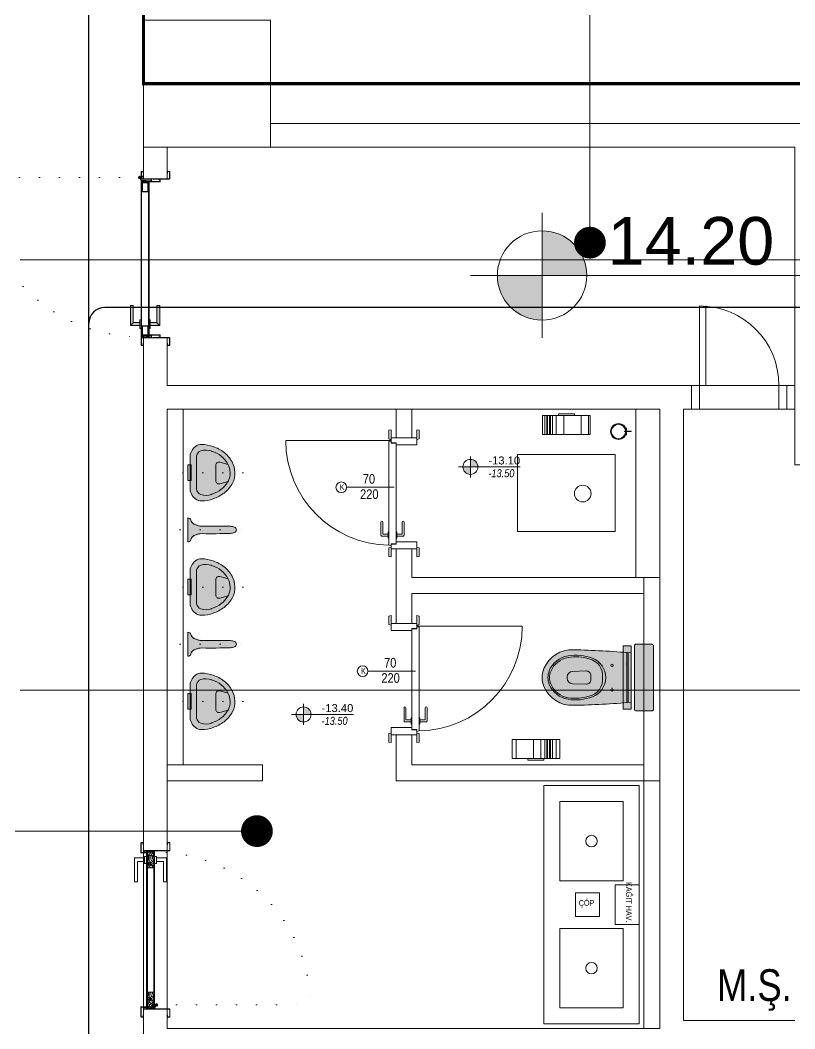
# Model space of a CAD drawing. Header units: metres. Extents: x -13621 to 152406, y -16073 to 22221.
# Drawn here: x 5982 to 6470, y 2645 to 3280 of the extents above; entities that cross this region are included whole.
import ezdxf
from ezdxf.enums import TextEntityAlignment as Align

# ---------------------------------------------------------------- set-up
doc = ezdxf.new("R2010")
doc.units = ezdxf.units.M
doc.header["$LTSCALE"] = 100
doc.header["$MEASUREMENT"] = 0
doc.linetypes.add('DOT2', pattern=[0.125, 0, -0.125])
doc.linetypes.add('HIDDEN', pattern=[0.375, 0.25, -0.125])
doc.layers.get('0').update_dxf_attribs({"color": 9, "lineweight": 9})
for name, color, linetype, lineweight in [('00', 9, 'Continuous', 9), ('01', 9, 'Continuous', 9), ('05', 9, 'Continuous', 9), ('05S', 9, 'Continuous', 9), ('06B', 9, 'Continuous', 9), ('06C @ 1', 9, 'Continuous', 9), ('06D', 9, 'Continuous', 9), ('09', 9, 'Continuous', 9), ('10', 9, 'Continuous', 9), ('12', 9, 'Continuous', 9), ('20', 9, 'DOT2', 9), ('21', 9, 'Continuous', 9), ('21_mahal200', 9, 'Continuous', 9), ('Data  Tavan', 170, 'Continuous', 30), ('Kapı', 9, 'Continuous', 9), ('KARA SIVA', 9, 'Continuous', 9), ('TEFRİŞ', 9, 'Continuous', 9), ('YAZI', 7, 'Continuous', 9)]:
    doc.layers.add(name, color=color, linetype=linetype, lineweight=lineweight)
doc.styles.add('Arial', font='arial.ttf', dxfattribs={"height": 2.5})
doc.styles.add('MuuM_TEXT-ITALIC', font='ARIALNI.TTF')
doc.styles.add('MuuM_TEXT-STANDART', font='ARIALN.TTF')
doc.dimstyles.new('MuuM_DIM200', dxfattribs={"dimscale": 20, "dimtxt": 2, "dimasz": 1, "dimexe": 1, "dimexo": 1, "dimgap": 1, "dimtad": 1, "dimdec": 1, "dimrnd": 0.5, "dimdsep": 46, "dimtxsty": 'MuuM_TEXT-STANDART', "dimblk": 'ARCHTICK', "dimcen": 0, "dimdle": 0.15, "dimclrd": 256, "dimclre": 256, "dimclrt": 256, "dimadec": 0, "dimazin": 0, "dimtfac": 5, "dimtdec": 1, "dimtix": 1, "dimtmove": 2, "dimatfit": 3, "dimldrblk": 'DOT', "dimfxl": 3, "dimfxlon": 1, "dimtolj": 1, "dimlwd": -1, "dimlwe": -1, "dimarcsym": 0})

# ---------------------------------------------------------------- blocks, each defined once
blk = doc.blocks.new('p-kolon_80x80')
blk.add_lwpolyline([(-40, -40), (40, -40), (40, 40), (-40, 40)], close=True)
blk = doc.blocks.new('2.bod.sitatik')
at = {"layer": '01'}
blk.add_blockref('p-kolon_80x80', (6100, -5390), dxfattribs=at)
blk = doc.blocks.new('p-işyeri')
at = {"color": 0, "const_width": 2}
blk.add_lwpolyline([(200, 0), (200, 700), (-200, 700), (-200, 0)], close=True, dxfattribs=at)
blk = doc.blocks.new('p-kapı kolu')
for points in [[(2.2, 0), (2.2, -1.25), (-2.2, -1.25), (-2.2, 0), (2.2, 0)], [(1.225, -1.25), (1.225, -7.5), (-13.775, -7.5), (-13.775, -5.625), (-1.025, -5.625), (-1.025, -5.625), (-1.025, -1.25), (1.225, -1.25)]]:
    blk.add_lwpolyline(points)
blk = doc.blocks.new('K-AH-01')
at = {"layer": '09'}
h = blk.add_hatch(dxfattribs=at)
h.set_pattern_fill('LOGEND', color=256, scale=10, style=0)
h.set_pattern_definition([(7e-15, (-3944.073, -2726.897), (10, 10), [3, -7]), (7e-15, (-3944.073, -2726.397), (10, 10), [3, -7]), (7e-15, (-3943.573, -2725.397), (10, 10), [2, -8]), (7e-15, (-3943.073, -2724.397), (10, 10), [1.5, -8.5]), (7e-15, (-3943.073, -2723.397), (10, 10), [1, -9]), (7e-15, (-3945.573, -2722.397), (10, 10), [0.5, -2.5, 0.5, -6.5]), (7e-15, (-3944.073, -2721.897), (10, 10), [0.5, -4, 1.5, -4]), (7e-15, (-3942.073, -2721.397), (10, 10), [0.5, -0.5, 0.5, -8.5]), (7e-15, (-3942.573, -2720.897), (10, 10), [0.5, -9.5]), (7e-15, (-3943.073, -2719.897), (10, 10), [1.5, -8.5]), (7e-15, (-3943.073, -2718.897), (10, 10), [2, -8]), (7e-15, (-3943.573, -2717.897), (10, 10), [2.5, -3, 0.5, -4]), (90, (-3947.573, -2723.897), (-10, 10), [0.5, -1, 2.5, -6]), (90, (-3947.073, -2722.897), (-10, 10), [0.5, -0.5, 1.5, -7.5]), (90, (-3946.573, -2718.897), (-10, 10), [1, -9]), (90, (-3946.073, -2722.897), (-10, 10), [2, -3, 0.5, -4.5]), (90, (-3945.573, -2717.397), (-10, 10), [0.5, -9.5]), (90, (-3945.073, -2722.397), (-10, 10), [1.5, -8.5]), (90, (-3944.073, -2721.897), (-10, 10), [1, -9]), (90, (-3943.073, -2721.897), (-10, 10), [0.5, -1.5, 1.5, -6.5]), (90, (-3942.573, -2721.397), (-10, 10), [0.5, -9.5]), (90, (-3942.073, -2723.397), (-10, 10), [1.4, -8.6]), (90, (-3941.573, -2725.397), (-10, 10), [1, -9]), (90, (-3940.573, -2721.397), (-10, 10), [0.5, -9.5]), (90, (-3939.573, -2721.897), (-10, 10), [1.5, -8.5]), (90, (-3938.573, -2721.897), (-10, 10), [1.5, -8.5]), (45, (-3940.073, -2725.8966), (1e-15, 10), [0.7071, -0.7071, 0.7071, -12.020836]), (45, (-3942.073, -2723.3966), (1e-15, 10), [1.4142, -12.727936]), (45, (-3946.073, -2718.3966), (1e-15, 10), [1.4142, -12.727936]), (45, (-3944.073, -2720.8966), (1e-15, 10), [1.4142, -12.727936]), (45, (-3943.573, -2722.8966), (1e-15, 10), [1.4142, -12.727936]), (45, (-3940.573, -2724.8966), (1e-15, 10), [1.4142, -12.727936]), (45, (-3941.573, -2724.3966), (1e-15, 10), [2.12132, -12.020816]), (45, (-3944.573, -2719.8966), (1e-15, 10), [0.7071, -13.435036]), (45, (-3945.073, -2718.8966), (1e-15, 10), [0.7071, -13.435036]), (45, (-3941.073, -2718.8966), (1e-15, 10), [0.7071, -13.435036]), (45, (-3945.073, -2723.8966), (1e-15, 10), [0.7071, -13.435036]), (45, (-3939.573, -2720.3966), (1e-15, 10), [0.7071, -13.435036]), (45, (-3943.073, -2721.3966), (1e-15, 10), [0.7071, -13.435036]), (45, (-3942.073, -2720.3966), (1e-15, 10), [0.7071, -13.435036]), (135, (-3942.573, -2722.3966), (-10, 1e-15), [0.7071, -0.7071, 2.12132, -10.606616]), (135, (-3941.073, -2722.3966), (-10, 1e-15), [0.7071, -13.435036]), (135, (-3941.073, -2725.8966), (-10, 1e-15), [0.7071, -13.435036]), (135, (-3943.073, -2723.3966), (-10, 1e-15), [0.7071, -13.435036]), (135, (-3941.573, -2721.3966), (-10, 1e-15), [0.7071, -13.435036]), (135, (-3944.073, -2723.8966), (-10, 1e-15), [0.7071, -13.435036]), (135, (-3940.073, -2723.8966), (-10, 1e-15), [0.7071, -13.435036]), (135, (-3947.073, -2726.8966), (-10, 1e-15), [0.7071, -13.435036]), (135, (-3946.573, -2726.3966), (-10, 1e-15), [1.4142, -12.727936]), (135, (-3946.073, -2725.8966), (-10, 1e-15), [1.4142, -12.727936]), (135, (-3945.073, -2725.8966), (-10, 1e-15), [1.4142, -12.727936]), (135, (-3944.573, -2724.8966), (-10, 1e-15), [1.4142, -12.727936]), (135, (-3940.573, -2720.8966), (-10, 1e-15), [1.4142, -12.727936]), (135, (-3938.573, -2725.8966), (-10, 1e-15), [1.4142, -12.727936]), (135, (-3938.073, -2717.8966), (-10, 1e-15), [1.4142, -12.727936]), (135, (-3938.073, -2718.8966), (-10, 1e-15), [1.4142, -12.727936]), (135, (-3939.073, -2719.3966), (-10, 1e-15), [1.4142, -12.727936]), (135, (-3946.073, -2719.3966), (-10, 1e-15), [2.12132, -12.020816]), (135, (-3939.573, -2720.3966), (-10, 1e-15), [2.12132, -12.020816]), (26.56505, (-3945.0727, -2717.3966), (10, 4e-09), [1.118, -21.24268]), (26.56505, (-3945.0727, -2722.3966), (10, 4e-09), [1.118, -21.24268]), (26.56505, (-3944.0727, -2719.3966), (10, 4e-09), [1.118, -21.24268]), (26.56505, (-3941.0727, -2726.3966), (10, 4e-09), [1.118, -21.24268]), (26.56505, (-3941.5727, -2725.3966), (10, 4e-09), [1.118, -21.24268]), (26.56505, (-3944.5727, -2723.3966), (10, 4e-09), [1.118, -21.24268]), (26.56505, (-3944.5727, -2718.3966), (10, 4e-09), [1.118, -21.24268]), (26.56505, (-3941.5727, -2721.3966), (10, 4e-09), [2.236, -20.12468]), (63.43495, (-3941.5727, -2719.8966), (5e-10, 10), [1.118, -21.24268]), (63.43495, (-3940.0727, -2722.8966), (5e-10, 10), [1.118, -21.24268]), (63.43495, (-3945.0727, -2720.8966), (5e-10, 10), [1.118, -21.24268]), (63.43495, (-3947.0727, -2720.3966), (5e-10, 10), [1.118, -21.24268]), (63.43495, (-3941.0727, -2722.3966), (5e-10, 10), [1.118, -21.24268]), (63.43495, (-3942.0727, -2722.3966), (5e-10, 10), [1.118, -21.24268]), (63.43495, (-3946.0727, -2720.8966), (5e-10, 10), [2.236, -20.12468]), (63.43495, (-3938.5727, -2724.3966), (5e-10, 10), [2.236, -20.12468]), (63.43495, (-3939.5727, -2723.8966), (5e-10, 10), [2.236, -20.12468]), (116.56505, (-3947.5727, -2725.3966), (-4e-09, 10), [1.118, -21.24268]), (116.56505, (-3947.5727, -2719.8966), (-4e-09, 10), [1.118, -21.24268]), (116.56505, (-3945.5727, -2726.8966), (-4e-09, 10), [1.118, -21.24268]), (116.56505, (-3946.5727, -2717.8966), (-4e-09, 10), [1.118, -21.24268]), (116.56505, (-3945.5727, -2723.8966), (-4e-09, 10), [1.118, -21.24268]), (116.56505, (-3943.5727, -2722.8966), (-4e-09, 10), [1.118, -21.24268]), (116.56505, (-3942.5727, -2720.8966), (-4e-09, 10), [1.118, -21.24268]), (116.56505, (-3947.0727, -2724.8966), (3.2e-06, 10.0000016), [1.118, -21.24268]), (116.56505, (-3944.5727, -2723.3966), (-4e-09, 10), [1.118, -21.24268]), (116.56505, (-3941.5727, -2724.3966), (-4e-09, 10), [1.118, -21.24268]), (116.56505, (-3940.5727, -2723.3966), (-4e-09, 10), [1.118, -21.24268]), (116.56505, (-3938.5727, -2720.3966), (-4e-09, 10), [1.118, -21.24268]), (116.56505, (-3946.0727, -2717.3966), (-4e-09, 10), [1.118, -21.24268]), (116.56505, (-3947.5727, -2717.8966), (-4e-09, 10), [2.236, -20.12468]), (116.56505, (-3946.0727, -2724.8966), (-4e-09, 10), [2.236, -20.12468]), (153.43495, (-3947.5727, -2726.3966), (-10, 5e-10), [1.118, -21.24268]), (153.43495, (-3939.0727, -2726.8966), (-10, 5e-10), [1.118, -21.24268]), (153.43495, (-3939.5727, -2721.8966), (-10, 5e-10), [1.118, -21.24268]), (153.43495, (-3943.5727, -2725.3966), (-10, 5e-10), [1.118, -21.24268]), (153.43495, (-3944.0727, -2726.3966), (-10, 5e-10), [1.118, -21.24268]), (153.43495, (-3943.0727, -2724.3966), (-10, 5e-10), [1.118, -21.24268]), (153.43495, (-3940.0727, -2718.3966), (-10, 5e-10), [1.118, -21.24268]), (153.43495, (-3939.0727, -2717.8966), (-10, 5e-10), [2.236, -20.12468])])
h.paths.add_polyline_path([(10.77, 6.46), (10.77, 2.46), (0.77, 2.46), (0.77, 6.46)])
h = blk.add_hatch(dxfattribs=at)
h.set_pattern_fill('LOGEND', color=256, scale=10, style=0)
h.set_pattern_definition([(7e-15, (-3938.781, -2726.897), (10, 10), [3, -7]), (7e-15, (-3938.781, -2726.397), (10, 10), [3, -7]), (7e-15, (-3938.281, -2725.397), (10, 10), [2, -8]), (7e-15, (-3937.781, -2724.397), (10, 10), [1.5, -8.5]), (7e-15, (-3937.781, -2723.397), (10, 10), [1, -9]), (7e-15, (-3940.281, -2722.397), (10, 10), [0.5, -2.5, 0.5, -6.5]), (7e-15, (-3938.781, -2721.897), (10, 10), [0.5, -4, 1.5, -4]), (7e-15, (-3936.781, -2721.397), (10, 10), [0.5, -0.5, 0.5, -8.5]), (7e-15, (-3937.281, -2720.897), (10, 10), [0.5, -9.5]), (7e-15, (-3937.781, -2719.897), (10, 10), [1.5, -8.5]), (7e-15, (-3937.781, -2718.897), (10, 10), [2, -8]), (7e-15, (-3938.281, -2717.897), (10, 10), [2.5, -3, 0.5, -4]), (90, (-3942.281, -2723.897), (-10, 10), [0.5, -1, 2.5, -6]), (90, (-3941.781, -2722.897), (-10, 10), [0.5, -0.5, 1.5, -7.5]), (90, (-3941.281, -2718.897), (-10, 10), [1, -9]), (90, (-3940.781, -2722.897), (-10, 10), [2, -3, 0.5, -4.5]), (90, (-3940.281, -2717.397), (-10, 10), [0.5, -9.5]), (90, (-3939.781, -2722.397), (-10, 10), [1.5, -8.5]), (90, (-3938.781, -2721.897), (-10, 10), [1, -9]), (90, (-3937.781, -2721.897), (-10, 10), [0.5, -1.5, 1.5, -6.5]), (90, (-3937.281, -2721.397), (-10, 10), [0.5, -9.5]), (90, (-3936.781, -2723.397), (-10, 10), [1.4, -8.6]), (90, (-3936.281, -2725.397), (-10, 10), [1, -9]), (90, (-3935.281, -2721.397), (-10, 10), [0.5, -9.5]), (90, (-3934.281, -2721.897), (-10, 10), [1.5, -8.5]), (90, (-3933.281, -2721.897), (-10, 10), [1.5, -8.5]), (45, (-3934.781, -2725.8966), (1e-15, 10), [0.7071, -0.7071, 0.7071, -12.020836]), (45, (-3936.781, -2723.3966), (1e-15, 10), [1.4142, -12.727936]), (45, (-3940.781, -2718.3966), (1e-15, 10), [1.4142, -12.727936]), (45, (-3938.781, -2720.8966), (1e-15, 10), [1.4142, -12.727936]), (45, (-3938.281, -2722.8966), (1e-15, 10), [1.4142, -12.727936]), (45, (-3935.281, -2724.8966), (1e-15, 10), [1.4142, -12.727936]), (45, (-3936.281, -2724.3966), (1e-15, 10), [2.12132, -12.020816]), (45, (-3939.281, -2719.8966), (1e-15, 10), [0.7071, -13.435036]), (45, (-3939.781, -2718.8966), (1e-15, 10), [0.7071, -13.435036]), (45, (-3935.781, -2718.8966), (1e-15, 10), [0.7071, -13.435036]), (45, (-3939.781, -2723.8966), (1e-15, 10), [0.7071, -13.435036]), (45, (-3934.281, -2720.3966), (1e-15, 10), [0.7071, -13.435036]), (45, (-3937.781, -2721.3966), (1e-15, 10), [0.7071, -13.435036]), (45, (-3936.781, -2720.3966), (1e-15, 10), [0.7071, -13.435036]), (135, (-3937.281, -2722.3966), (-10, 1e-15), [0.7071, -0.7071, 2.12132, -10.606616]), (135, (-3935.781, -2722.3966), (-10, 1e-15), [0.7071, -13.435036]), (135, (-3935.781, -2725.8966), (-10, 1e-15), [0.7071, -13.435036]), (135, (-3937.781, -2723.3966), (-10, 1e-15), [0.7071, -13.435036]), (135, (-3936.281, -2721.3966), (-10, 1e-15), [0.7071, -13.435036]), (135, (-3938.781, -2723.8966), (-10, 1e-15), [0.7071, -13.435036]), (135, (-3934.781, -2723.8966), (-10, 1e-15), [0.7071, -13.435036]), (135, (-3941.781, -2726.8966), (-10, 1e-15), [0.7071, -13.435036]), (135, (-3941.281, -2726.3966), (-10, 1e-15), [1.4142, -12.727936]), (135, (-3940.781, -2725.8966), (-10, 1e-15), [1.4142, -12.727936]), (135, (-3939.781, -2725.8966), (-10, 1e-15), [1.4142, -12.727936]), (135, (-3939.281, -2724.8966), (-10, 1e-15), [1.4142, -12.727936]), (135, (-3935.281, -2720.8966), (-10, 1e-15), [1.4142, -12.727936]), (135, (-3933.281, -2725.8966), (-10, 1e-15), [1.4142, -12.727936]), (135, (-3932.781, -2717.8966), (-10, 1e-15), [1.4142, -12.727936]), (135, (-3932.781, -2718.8966), (-10, 1e-15), [1.4142, -12.727936]), (135, (-3933.781, -2719.3966), (-10, 1e-15), [1.4142, -12.727936]), (135, (-3940.781, -2719.3966), (-10, 1e-15), [2.12132, -12.020816]), (135, (-3934.281, -2720.3966), (-10, 1e-15), [2.12132, -12.020816]), (26.56505, (-3939.7813, -2717.3966), (10, 4e-09), [1.118, -21.24268]), (26.56505, (-3939.7813, -2722.3966), (10, 4e-09), [1.118, -21.24268]), (26.56505, (-3938.7813, -2719.3966), (10, 4e-09), [1.118, -21.24268]), (26.56505, (-3935.7813, -2726.3966), (10, 4e-09), [1.118, -21.24268]), (26.56505, (-3936.2813, -2725.3966), (10, 4e-09), [1.118, -21.24268]), (26.56505, (-3939.2813, -2723.3966), (10, 4e-09), [1.118, -21.24268]), (26.56505, (-3939.2813, -2718.3966), (10, 4e-09), [1.118, -21.24268]), (26.56505, (-3936.2813, -2721.3966), (10, 4e-09), [2.236, -20.12468]), (63.43495, (-3936.2813, -2719.8966), (5e-10, 10), [1.118, -21.24268]), (63.43495, (-3934.7813, -2722.8966), (5e-10, 10), [1.118, -21.24268]), (63.43495, (-3939.7813, -2720.8966), (5e-10, 10), [1.118, -21.24268]), (63.43495, (-3941.7813, -2720.3966), (5e-10, 10), [1.118, -21.24268]), (63.43495, (-3935.7813, -2722.3966), (5e-10, 10), [1.118, -21.24268]), (63.43495, (-3936.7813, -2722.3966), (5e-10, 10), [1.118, -21.24268]), (63.43495, (-3940.7813, -2720.8966), (5e-10, 10), [2.236, -20.12468]), (63.43495, (-3933.2813, -2724.3966), (5e-10, 10), [2.236, -20.12468]), (63.43495, (-3934.2813, -2723.8966), (5e-10, 10), [2.236, -20.12468]), (116.56505, (-3942.2813, -2725.3966), (-4e-09, 10), [1.118, -21.24268]), (116.56505, (-3942.2813, -2719.8966), (-4e-09, 10), [1.118, -21.24268]), (116.56505, (-3940.2813, -2726.8966), (-4e-09, 10), [1.118, -21.24268]), (116.56505, (-3941.2813, -2717.8966), (-4e-09, 10), [1.118, -21.24268]), (116.56505, (-3940.2813, -2723.8966), (-4e-09, 10), [1.118, -21.24268]), (116.56505, (-3938.2813, -2722.8966), (-4e-09, 10), [1.118, -21.24268]), (116.56505, (-3937.2813, -2720.8966), (-4e-09, 10), [1.118, -21.24268]), (116.56505, (-3941.7813, -2724.8966), (3.2e-06, 10.0000016), [1.118, -21.24268]), (116.56505, (-3939.2813, -2723.3966), (-4e-09, 10), [1.118, -21.24268]), (116.56505, (-3936.2813, -2724.3966), (-4e-09, 10), [1.118, -21.24268]), (116.56505, (-3935.2813, -2723.3966), (-4e-09, 10), [1.118, -21.24268]), (116.56505, (-3933.2813, -2720.3966), (-4e-09, 10), [1.118, -21.24268]), (116.56505, (-3940.7813, -2717.3966), (-4e-09, 10), [1.118, -21.24268]), (116.56505, (-3942.2813, -2717.8966), (-4e-09, 10), [2.236, -20.12468]), (116.56505, (-3940.7813, -2724.8966), (-4e-09, 10), [2.236, -20.12468]), (153.43495, (-3942.2813, -2726.3966), (-10, 5e-10), [1.118, -21.24268]), (153.43495, (-3933.7813, -2726.8966), (-10, 5e-10), [1.118, -21.24268]), (153.43495, (-3934.2813, -2721.8966), (-10, 5e-10), [1.118, -21.24268]), (153.43495, (-3938.2813, -2725.3966), (-10, 5e-10), [1.118, -21.24268]), (153.43495, (-3938.7813, -2726.3966), (-10, 5e-10), [1.118, -21.24268]), (153.43495, (-3937.7813, -2724.3966), (-10, 5e-10), [1.118, -21.24268]), (153.43495, (-3934.7813, -2718.3966), (-10, 5e-10), [1.118, -21.24268]), (153.43495, (-3933.7813, -2717.8966), (-10, 5e-10), [2.236, -20.12468])])
h.paths.add_polyline_path([(89.06, 2.47), (89.06, 6.46), (99.06, 6.47), (99.06, 2.47)])
at = {"layer": '10'}
for points in [[(-0.44, -1.7), (1.3, -1.7, 0.414214), (1.6, -1.4), (1.6, 1.1, 0.414214), (1.3, 1.4, 0.414214), (1, 1.1), (1, 0.2), (0.2, 0.2), (0.2, 16.4, 0.414214), (-0.1, 16.7), (-4.6, 16.7, 0.414214), (-4.9, 16.4), (-4.9, 15.3, 0.414214), (-4.6, 15), (-3.5, 15), (-3.5, 15.2), (-4.6, 15.2, -0.414214), (-4.7, 15.3), (-4.7, 16.4, -0.414214), (-4.6, 16.5), (-0.2, 16.5), (-0.1, 16.5, -0.414214), (0, 16.4), (0, 0), (1.2, 0), (1.2, 1.1, -0.414214), (1.3, 1.2, -0.414214), (1.4, 1.1), (1.4, -1.4, -0.414214), (1.3, -1.5), (-0.44, -1.5), (-4.6, -1.5, -0.414214), (-4.7, -1.4), (-4.7, -0.3, -0.414214), (-4.6, -0.2), (-3.5, -0.2), (-3.5, 0), (-4.6, 0, 0.414214), (-4.9, -0.3), (-4.9, -1.4, 0.414214), (-4.6, -1.7)], [(100.44, -1.7), (98.7, -1.7, -0.414214), (98.4, -1.4), (98.4, 1.1, -0.414214), (98.7, 1.4, -0.414214), (99, 1.1), (99, 0.2), (99.8, 0.2), (99.8, 16.4, -0.414214), (100.1, 16.7), (104.6, 16.7, -0.414214), (104.9, 16.4), (104.9, 15.3, -0.414214), (104.6, 15), (103.5, 15), (103.5, 15.2), (104.6, 15.2, 0.414214), (104.7, 15.3), (104.7, 16.4, 0.414214), (104.6, 16.5), (100.2, 16.5), (100.1, 16.5, 0.414214), (100, 16.4), (100, 0), (98.8, 0), (98.8, 1.1, 0.414214), (98.7, 1.2, 0.414214), (98.6, 1.1), (98.6, -1.4, 0.414214), (98.7, -1.5), (100.44, -1.5), (104.6, -1.5, 0.414214), (104.7, -1.4), (104.7, -0.3, 0.414214), (104.6, -0.2), (103.5, -0.2), (103.5, 0), (104.6, 0, -0.414214), (104.9, -0.3), (104.9, -1.4, -0.414214), (104.6, -1.7)], [(2.15, 7.6), (0.77, 6.96), (0.77, 4.09), (0.57, 4.09), (0.57, 7.09), (2.04, 7.77, -14.796002)]]:
    blk.add_lwpolyline(points, format="xyb", close=True, dxfattribs=at)
blk.add_circle((2.72, 8.09), 0.55, dxfattribs=at)
at = {"layer": '12'}
for points in [[(0.77, 6.46), (99.06, 6.47), (99.06, 6.97), (0.77, 6.96)], [(0.77, 2.46), (10.77, 2.46), (10.77, 6.46), (0.77, 6.46)], [(89.06, 2.46), (99.06, 2.46), (99.06, 6.47), (89.06, 6.47)], [(0.77, 2.46), (99.06, 2.46), (99.06, 1.96), (0.77, 1.96)]]:
    blk.add_lwpolyline(points, close=True, dxfattribs=at)
at = {"layer": '20'}
blk.add_lwpolyline([(2.72, 8.09), (2.72, 105.23)], dxfattribs=at)
at = {"layer": '20', "linetype": 'HIDDEN'}
for points in [[(1.97, 6.89), (1.97, 5.39), (3.47, 5.39), (3.47, 6.89)], [(2.17, 7.58), (2.17, 5.59), (3.27, 5.59), (3.27, 7.58)]]:
    blk.add_lwpolyline(points, dxfattribs=at)
at = {"layer": '20'}
blk.add_arc((0.77, 6.96), 98.29, 357.08416, 88.86324, dxfattribs=at)
at = {"layer": '06C @ 1', "xscale": -1, "rotation": 180}
blk.add_blockref('p-kapı kolu', (94.06, 6.97), dxfattribs=at)
at = {"layer": '06C @ 1'}
blk.add_blockref('p-kapı kolu', (94.06, 1.96), dxfattribs=at)
blk = doc.blocks.new('gr-p-barel kilitli kapı kolu')
at = {"layer": '05S'}
h = blk.add_hatch(color=256, dxfattribs=at)
h.paths.add_polyline_path([(1.3, 0.8), (-1.3, 0.8), (-1.3, 0.7), (1.3, 0.7)])
h.paths.add_polyline_path([(2.75, 0.7), (-2.75, 0.7), (-2.75, 0), (2.75, 0)])
h.paths.add_polyline_path([(-11.7, 4.9), (-11.7, 6.7), (0.9, 6.7), (0.9, 0.8), (-0.9, 0.8), (-0.9, 4.9)])
at = {"flags": 128}
for points in [[(-0.9, 0.8), (-0.9, 4.9), (-11.7, 4.9), (-11.7, 6.7), (0.9, 6.7), (0.9, 0.8)], [(-0.8, 5), (0.8, 6.6)]]:
    blk.add_lwpolyline(points, dxfattribs=at)
blk.add_lwpolyline([(-2.75, 0), (-2.75, 0.7), (2.75, 0.7), (2.75, 0)])
blk.add_lwpolyline([(-1.3, 0.7), (1.3, 0.7), (1.3, 0.8), (-1.3, 0.8)], close=True)
blk = doc.blocks.new('prf-scr2')
at = {"linetype": 'DOT2', "ltscale": 10}
blk.add_line((0, 0.19), (0, -1.06), dxfattribs=at)
for p, q in [((0.09, -0.24), (-0.09, -0.2)), ((-0.09, -0.24), (0.09, -0.28)), ((0.09, -0.32), (-0.09, -0.28)), ((-0.09, -0.32), (0.09, -0.36)), ((0.09, -0.4), (-0.09, -0.36)), ((-0.09, -0.4), (0.09, -0.44)), ((0.09, -0.48), (-0.09, -0.44)), ((-0.09, -0.48), (0.09, -0.52)), ((0.09, -0.56), (-0.09, -0.52)), ((-0.09, -0.56), (0.09, -0.6)), ((0.09, -0.64), (-0.09, -0.6)), ((-0.09, -0.64), (0.09, -0.68)), ((0.09, -0.72), (-0.09, -0.68)), ((-0.09, -0.72), (0.09, -0.76)), ((0.06, -0.84), (-0.08, -0.76)), ((-0.07, -0.8), (0.06, -0.84)), ((0.09, -0.17), (0, -0.15)), ((0, -0.18), (0.09, -0.2))]:
    blk.add_line(p, q)
blk.add_lwpolyline([(0.23, 0), (-0.23, 0), (-0.23, -0.01), (-0.12, -0.14), (0.12, -0.14), (0.23, -0.01), (0.23, 0)], close=True)
for points in [[(0.23, -0.01), (-0.23, -0.01)], [(-0.09, -0.14), (-0.09, -0.2), (-0.12, -0.22), (-0.12, -0.23), (-0.09, -0.24), (-0.09, -0.28), (-0.12, -0.3), (-0.12, -0.31), (-0.09, -0.32), (-0.09, -0.36), (-0.12, -0.38), (-0.12, -0.39), (-0.09, -0.4), (-0.09, -0.44), (-0.12, -0.46), (-0.12, -0.46), (-0.09, -0.48), (-0.09, -0.52), (-0.12, -0.54), (-0.12, -0.54), (-0.09, -0.56), (-0.09, -0.6), (-0.12, -0.62), (-0.12, -0.62), (-0.09, -0.64), (-0.09, -0.68), (-0.12, -0.69), (-0.12, -0.7), (-0.09, -0.72), (-0.09, -0.73), (-0.08, -0.76), (-0.1, -0.77), (-0.1, -0.78), (-0.07, -0.8), (-0.01, -0.94), (0, -0.95), (0.01, -0.94), (0.08, -0.76), (0.09, -0.76), (0.12, -0.74), (0.12, -0.73), (0.09, -0.72), (0.09, -0.68), (0.12, -0.66), (0.12, -0.66), (0.09, -0.64), (0.09, -0.6), (0.12, -0.58), (0.12, -0.58), (0.09, -0.56), (0.09, -0.52), (0.12, -0.5), (0.12, -0.5), (0.09, -0.48), (0.09, -0.44), (0.12, -0.43), (0.12, -0.42), (0.09, -0.4), (0.09, -0.36), (0.12, -0.35), (0.12, -0.34), (0.09, -0.32), (0.09, -0.28), (0.12, -0.27), (0.12, -0.26), (0.09, -0.24), (0.09, -0.2), (0.12, -0.19), (0.12, -0.18), (0.09, -0.17), (0.09, -0.14)]]:
    blk.add_lwpolyline(points)
blk = doc.blocks.new('K-SAC-01')
at = {"layer": '10'}
for points in [[(-4.6, 16.2, -0.414214), (-4.5, 16.3), (-0.1, 16.3, -0.414214), (0, 16.2), (0, 5.9), (0.2, 5.9), (0.2, 16.2, 0.414214), (-0.1, 16.5), (-4.5, 16.5, 0.414214), (-4.8, 16.2), (-4.8, 15.3, 0.414214), (-4.5, 15), (-3.4, 15), (-3.4, 15.2), (-4.5, 15.2, -0.414214), (-4.6, 15.3)], [(104.6, 16.2, 0.414214), (104.5, 16.3), (100.1, 16.3, 0.414214), (100, 16.2), (100, 5.9), (99.8, 5.9), (99.8, 16.2, -0.414214), (100.1, 16.5), (104.5, 16.5, -0.414214), (104.8, 16.2), (104.8, 15.3, -0.414214), (104.5, 15), (103.4, 15), (103.4, 15.2), (104.5, 15.2, 0.414214), (104.6, 15.3)], [(0.2, 10.3, -0.414214), (0.5, 10.6), (1.5, 10.6, -0.414214), (1.8, 10.3), (1.8, 3.9, -0.414214), (1.5, 3.6, -0.414214), (1.2, 3.9), (1.2, 4.8), (0.2, 4.8), (0.2, -1.2, -0.414214), (-0.1, -1.5), (-4.5, -1.5, -0.414214), (-4.8, -1.2), (-4.8, -0.3, -0.414214), (-4.5, 0), (-3.4, 0), (-3.4, -0.2), (-4.5, -0.2, 0.414214), (-4.6, -0.3), (-4.6, -1.2, 0.414214), (-4.5, -1.3), (-0.1, -1.3, 0.414214), (0, -1.2), (0, 5), (1.4, 5), (1.4, 3.9, 0.414214), (1.5, 3.8, 0.414214), (1.6, 3.9), (1.6, 10.3, 0.414214), (1.5, 10.4), (0.5, 10.4, 0.414214), (0.4, 10.3), (0.4, 9.4), (0.2, 9.4)], [(99.8, 10.3, 0.414214), (99.5, 10.6), (98.5, 10.6, 0.414214), (98.2, 10.3), (98.2, 3.9, 0.414214), (98.5, 3.6, 0.414214), (98.8, 3.9), (98.8, 4.8), (99.8, 4.8), (99.8, -1.2, 0.414214), (100.1, -1.5), (104.5, -1.5, 0.414214), (104.8, -1.2), (104.8, -0.3, 0.414214), (104.5, 0), (103.4, 0), (103.4, -0.2), (104.5, -0.2, -0.414214), (104.6, -0.3), (104.6, -1.2, -0.414214), (104.5, -1.3), (100.1, -1.3, -0.414214), (100, -1.2), (100, 5), (98.6, 5), (98.6, 3.9, -0.414214), (98.5, 3.8, -0.414214), (98.4, 3.9), (98.4, 10.3, -0.414214), (98.5, 10.4), (99.5, 10.4, -0.414214), (99.6, 10.3), (99.6, 9.4), (99.8, 9.4)], [(-0.38, -2.01), (1, -1.37), (1, 1.5), (1.2, 1.5), (1.2, -1.5), (-0.27, -2.18, -14.796002)]]:
    blk.add_lwpolyline(points, format="xyb", close=True, dxfattribs=at)
for points in [[(98.8, 0.15), (98.8, 2.15), (99.1, 2.15), (99.1, 3.19), (1.5, 3.19), (1.5, 2.15), (1.8, 2.15), (1.8, 0.15), (1.5, 0.15), (1.5, 1.85), (1.2, 1.85), (1.2, 3.49), (99.4, 3.49), (99.4, 1.85), (99.1, 1.85), (99.1, 0.15)], [(98.8, 2.15), (98.8, 0.15), (99.4, 0.15), (99.4, -1.5), (1.2, -1.5), (1.2, 0.15), (1.8, 0.15), (1.8, 2.15), (2.1, 2.15), (2.1, -0.15), (1.5, -0.15), (1.5, -1.2), (99.1, -1.2), (99.1, -0.15), (98.5, -0.15), (98.5, 2.15), (98.8, 2.15)]]:
    blk.add_lwpolyline(points, dxfattribs=at)
for points in [[(2.1, 3), (8.1, 3), (8.1, -1), (2.1, -1)], [(2.4, 2.7), (7.8, 2.7), (7.8, -0.7), (2.4, -0.7)], [(98.5, 3), (92.5, 3), (92.5, -1), (98.5, -1)], [(98.2, 2.7), (92.8, 2.7), (92.8, -0.7), (98.2, -0.7)]]:
    blk.add_lwpolyline(points, close=True, dxfattribs=at)
blk.add_circle((-0.95, -2.5), 0.55, dxfattribs=at)
at = {"layer": '20', "linetype": 'HIDDEN'}
for points in [[(-0.2, -1.3), (-0.2, 0), (-1.7, 0), (-1.7, -1.3)], [(-0.4, -1.99), (-0.4, -0.2), (-1.5, -0.2), (-1.5, -1.99)]]:
    blk.add_lwpolyline(points, dxfattribs=at)
at = {"layer": '20'}
blk.add_lwpolyline([(-0.95, -2.5), (-0.95, -102.85)], dxfattribs=at)
blk.add_arc((-0.95, -2.5), 100.35, 270, 1.51314, dxfattribs=at)
at = {"layer": '06B'}
blk.add_blockref('gr-p-barel kilitli kapı kolu', (91.4, 3.51), dxfattribs=at)
at = {"layer": '06B', "xscale": -1, "rotation": 180}
blk.add_blockref('gr-p-barel kilitli kapı kolu', (91.4, -1.51), dxfattribs=at)
at = {"layer": '10', "xscale": -1, "rotation": 90}
blk.add_blockref('prf-scr2', (1.5, 1), dxfattribs=at)
at = {"layer": '10', "rotation": 270}
blk.add_blockref('prf-scr2', (99.1, 1.22), dxfattribs=at)
blk = doc.blocks.new('0_elevationtarget-p-bk')
h = blk.add_hatch(color=250)
h.paths.add_polyline_path([(1.875, 0, 0.414214), (0, 1.875), (0, 0)])
h.paths.add_polyline_path([(0, 0), (-1.875, 0, 0.414214), (0, -1.875)])
blk.add_line((0, -2.625), (0, 2.625))
blk.add_lwpolyline([(12.453, 0), (-3, 0)])
blk.add_circle((0, 0), 1.875)
at = {"style": 'Arial'}
blk.add_attdef('BITMISKOT', text='', height=2, dxfattribs=at).set_placement((4.5, 0), align=Align.BOTTOM_LEFT)
at = {"style": 'MuuM_TEXT-ITALIC'}
blk.add_attdef('FINISHINGFLOORLEVEL', text='', height=2, dxfattribs=at).set_placement((4.5, -0.592), align=Align.TOP_LEFT)
blk = doc.blocks.new('_ArchTick')
at = {"color": 0, "linetype": 'ByBlock', "const_width": 0.15}
blk.add_lwpolyline([(-0.5, -0.5), (0.5, 0.5)], dxfattribs=at)
blk = doc.blocks.new('_Dot')
at = {"color": 0, "linetype": 'ByBlock', "lineweight": -2}
blk.add_line((-0.5, 0), (-1, 0), dxfattribs=at)
at = {"color": 0, "linetype": 'ByBlock', "const_width": 0.5}
blk.add_lwpolyline([(-0.25, 0, 1), (0.25, 0, 1)], format="xyb", close=True, dxfattribs=at)
blk = doc.blocks.new('ttttttttttttt')
for points in [[(3983.49, -30733.6), (3983.49, -30748.6)], [(3988.49, -30733.6), (3983.49, -30733.6)], [(3988.49, -30733.6), (3988.49, -30748.6)], [(4043.49, -30733.6), (4038.49, -30733.6)], [(4038.49, -30733.6), (4038.49, -30748.6)], [(4043.49, -30733.6), (4043.49, -30748.6)], [(3988.49, -30748.6), (3983.49, -30748.6)], [(4034.49, -30748.6), (3988.49, -30748.6)], [(4034.49, -30748.6), (4034.49, -30798.6)], [(4034.49, -30748.6), (4038.49, -30748.6)], [(4043.49, -30748.6), (4038.49, -30748.6)], [(4038.49, -30748.6), (4038.49, -30798.6)]]:
    blk.add_lwpolyline(points)
blk.add_arc((4038.49, -30748.6), 50, 180, 270)
blk = doc.blocks.new('p-klozet üstü kağıt dispenser')
blk.add_hatch(color=255).paths.add_polyline_path([(0, 5.56), (0, 45.41), (-5, 45.41), (-5, 5.56)])
blk.add_lwpolyline([(0, 5.56), (0, 45.41), (-5, 45.41), (-5, 5.56)], close=True)
blk = doc.blocks.new('san-klo-06-p')
at = {"layer": '05S'}
h = blk.add_hatch(color=256, dxfattribs=at)
edge = h.paths.add_edge_path()
edge.add_line((-20, 2.02), (20, 2.02))
edge.add_arc((20, 3.02), 1, 270, 360)
edge.add_line((21, 3.02), (21, 13.02))
edge.add_arc((20, 13.02), 1, 0, 90)
edge.add_line((20, 14.02), (-20, 14.02))
edge.add_arc((-20, 13.02), 1, 90, 180)
edge.add_line((-21, 13.02), (-21, 3.02))
edge.add_arc((-20, 3.02), 1, 180, 270)
h = blk.add_hatch(color=256, dxfattribs=at)
edge = h.paths.add_edge_path()
edge.add_arc((482.45, -45.26), 500, 174.80602, 178.96818)
edge.add_arc((1.5, -37.29), 19, 176.8871, 247.97569)
edge.add_arc((0, -41), 15, 247.97569, 270)
edge.add_arc((0, -41), 15, 270, 292.02431)
edge.add_arc((-1.5, -37.29), 19, 292.02431, 363.1129)
edge.add_arc((-482.45, -45.26), 500, 1.03182, 5.19398)
edge.add_line((15.5, 0), (-15.5, 0))
for p, q in [((0, -2), (-15.5, -2)), ((0, -2.8), (-15.5, -2.8)), ((0, -2), (15.5, -2)), ((0, -2.8), (15.5, -2.8)), ((0, -25.35), (-1.16, -25.35)), ((0, -25.35), (1.16, -25.35)), ((-4.16, -28.43), (-3.91, -36.92)), ((4.16, -28.43), (3.91, -36.92)), ((0, -40.31), (-0.41, -40.31)), ((-0.41, -40.31), (0, -40.31)), ((0.41, -40.31), (0, -40.31)), ((0, -40.31), (0.41, -40.31))]:
    blk.add_line(p, q)
at = {"linetype": 'DOT2'}
for p, q in [((-6.49, -12), (-8.95, -12)), ((-7.75, -10.91), (-7.75, -12)), ((-7.75, -13.09), (-7.75, -12)), ((6.49, -12), (8.95, -12)), ((7.75, -10.91), (7.75, -12)), ((7.75, -13.09), (7.75, -12))]:
    blk.add_line(p, q, dxfattribs=at)
for points in [[(-20, 2.02), (20, 2.02, 0.414214), (21, 3.02), (21, 13.02, 0.414214), (20, 14.02), (-20, 14.02, 0.414214), (-21, 13.02), (-21, 3.02, 0.414214)], [(-15.5, 0, 0.018163), (-17.47, -36.26, 0.320529), (-5.63, -54.91, 0.096396), (0, -56, 0.096396), (5.62, -54.91, 0.320529), (17.47, -36.26, 0.018163), (15.5, 0)]]:
    blk.add_lwpolyline(points, format="xyb", close=True)
for points in [[(-9.5, 2.02), (-9.5, -2.98), (-8.5, -2.98), (-8.5, 2.02)], [(8.5, 2.02), (8.5, -2.98), (9.5, -2.98), (9.5, 2.02)]]:
    blk.add_lwpolyline(points, dxfattribs=at)
blk.add_lwpolyline([(-5, 0), (-5, 2), (5, 2), (5, 0)], close=True, dxfattribs=at)
for centre, radius, start, end in [((-7.75, -12), 0.75, 0, 180), ((-7.75, -12), 0.75, 180, 0), ((7.75, -12), 0.75, 0, 180), ((7.75, -12), 0.75, 180, 0), ((0, -29), 13, 90, 159.42009), ((-1.09, -28.95), 11, 84.31759, 166.80674), ((0, -29), 13, 20.57991, 90), ((1.09, -28.95), 11, 13.19326, 95.68241), ((15.92, -34.98), 30, 159.42009, 189.12808), ((-1.16, -28.35), 3, 90, 181.707), ((1.16, -28.35), 3, 358.293, 90), ((-15.92, -34.98), 30, 350.87192, 20.57991), ((15.92, -34.98), 29, 162.87269, 189.12808), ((-15.92, -34.98), 29, 350.87192, 17.12731), ((-0.41, -36.81), 3.5, 181.707, 270), ((0.41, -36.81), 3.5, 270, 358.293), ((1.5, -37.29), 15.4, 189.12808, 247.97569), ((1.5, -37.29), 14.4, 189.12808, 247.97569), ((-1.5, -37.29), 14.4, 292.02431, 350.87192), ((-1.5, -37.29), 15.4, 292.02431, 350.87192), ((0, -41), 10.4, 247.97569, 270), ((0, -41), 10.4, 270, 292.02431), ((0, -41), 11.4, 247.97569, 270), ((0, -41), 11.4, 270, 292.02431)]:
    blk.add_arc(centre, radius, start, end)
at = {"layer": '05', "rotation": 270}
blk.add_blockref('p-klozet üstü kağıt dispenser', (-25.41, -5.01), dxfattribs=at)
blk = doc.blocks.new('San-p-uripart')
at = {"layer": '05S'}
h = blk.add_hatch(color=256, dxfattribs=at)
edge = h.paths.add_edge_path()
edge.add_line((0, 0), (-7.5, 0))
edge.add_arc((-5.71, -0.1), 1.8, 176.83353, 251.09466)
edge.add_arc((-8.44, -8.08), 6.64, 57.02976, 71.09466, ccw=False)
edge.add_arc((-7.04, -5.92), 4.06, 23.3607, 57.02976, ccw=False)
edge.add_arc((-13.71, -8.8), 11.32, -0.76821, 23.3607, ccw=False)
edge.add_arc((402.55, -14.38), 404.97, 179.23179, 181.75508)
edge.add_arc((11.77, -25.28), 14.08, 186.13328, 196.43568)
edge.add_arc((0.21, -28.52), 2.08, 200.81388, 264.31876)
edge.add_arc((-0.21, -28.52), 2.08, 275.68124, 339.18612)
edge.add_arc((-11.77, -25.28), 14.08, 343.56432, 353.86672)
edge.add_arc((-402.55, -14.38), 404.97, 358.24492, 360.76821)
edge.add_arc((13.71, -8.8), 11.32, 156.6393, 180.76821, ccw=False)
edge.add_arc((7.04, -5.92), 4.06, 122.97024, 156.6393, ccw=False)
edge.add_arc((8.44, -8.08), 6.64, 108.90534, 122.97024, ccw=False)
edge.add_arc((5.71, -0.1), 1.8, 288.90534, 363.16647)
edge.add_line((7.5, 0), (0, 0))
at = {"linetype": 'DOT2'}
for p, q in [((-5.77, -2.73), (-5.77, 3.35)), ((0, 5), (0, -40.5)), ((5.77, -2.73), (5.77, 3.35))]:
    blk.add_line(p, q, dxfattribs=at)
blk.add_lwpolyline([(0, 0), (-7.5, 0, 0.335863), (-6.29, -1.8, -0.061447), (-4.83, -2.51, -0.147975), (-3.31, -4.31, -0.105673), (-2.38, -8.95, 0.01101), (-2.23, -26.78, 0.044983), (-1.74, -29.26, 0.284409), (0, -30.59, 0.284409), (1.74, -29.26, 0.044983), (2.23, -26.78, 0.01101), (2.38, -8.95, -0.105673), (3.31, -4.31, -0.147975), (4.83, -2.51, -0.061447), (6.29, -1.8, 0.335863), (7.5, 0)], format="xyb", close=True)
blk = doc.blocks.new('v-k-pisuar01-p-s')
at = {"layer": '05S'}
h = blk.add_hatch(color=256, dxfattribs=at)
edge = h.paths.add_edge_path()
edge.add_line((11.42, 0), (-11.42, 0))
edge.add_arc((-9.83, -8.15), 8.3, 101.05216, 157.71105)
edge.add_arc((-8.7, -7), 9.04, 167.20545, 179.9866)
edge.add_arc((3.7, -6.99), 21.44, 180.01723, 200.17482)
edge.add_arc((4.93, -7.52), 22.43, 197.82574, 217.82275)
edge.add_arc((2.84, -9.15), 19.78, 217.82275, 241.91726)
edge.add_arc((-0.74, -15.85), 12.18, 241.91726, 274.10941)
edge.add_arc((0.01, -13.44), 14.56, 270.47752, 298.08274)
edge.add_arc((-1.9, -9.85), 18.62, 298.08274, 322.17725)
edge.add_arc((-4.91, -7.52), 22.43, 322.17725, 342.17426)
edge.add_arc((-3.68, -6.99), 21.44, 339.82518, 359.98277)
edge.add_arc((10.18, -6.92), 7.59, 359.39995, 374.66477)
edge.add_arc((9.83, -8.15), 8.3, 22.28895, 78.94784)
at = {"linetype": 'DOT2'}
blk.add_line((0, -33), (0, 5), dxfattribs=at)
for p, q in [((-6.98, -18.56), (-5.47, -23.73)), ((-5.07, -16), (4.66, -16)), ((6.59, -18.52), (5.19, -23.78))]:
    blk.add_line(p, q)
for points in [[(11.42, 0), (-11.42, 0, 0.252384), (-17.51, -5, 0.055826), (-17.74, -7, 0.088182), (-16.42, -14.39, 0.087476), (-12.79, -21.28, 0.105521), (-6.48, -26.6, 0.141396), (0.13, -28, 0.121036), (6.87, -26.29, 0.105521), (12.81, -21.28, 0.087476), (16.45, -14.39, 0.088182), (17.76, -7, 0.066704), (17.51, -5, 0.252384), (11.42, 0)], [(13.57, -13.47, 0.172375), (13.81, -6.52, 0.252384), (10.66, -3.93), (-10.66, -3.93, 0.252384), (-13.81, -6.52, 0.172375), (-13.57, -13.47, 0.087476), (-10.42, -19.44, 0.105521), (-5.06, -23.95, 0.144004), (0.01, -25, 0.123151), (5.45, -23.64, 0.105521), (10.44, -19.44, 0.087476), (13.59, -13.47)]]:
    blk.add_lwpolyline(points, format="xyb")
blk.add_lwpolyline([(-5, -0.5), (-5, 1.5), (5, 1.5), (5, -0.5)], close=True)
for centre, radius, start, end in [((1.16, -7.48), 15.9, 200.65057, 202.1301), ((-5.07, -18), 2, 90, 196.38954), ((4.66, -18), 2, 345.06858, 90), ((-1.14, -7.48), 15.9, 337.8699, 339.34943)]:
    blk.add_arc(centre, radius, start, end)
at = {"layer": '05S'}
blk.add_solid([(-5, 1.5), (-5, -0.5), (5, 1.5), (5, -0.5)], dxfattribs=at)
blk = doc.blocks.new('p-t.kağıtlığı')
at = {"layer": 'TEFRİŞ'}
h = blk.add_hatch(dxfattribs=at)
h.set_pattern_fill('CYL', color=256, scale=30, angle=-90, style=0)
h.set_pattern_definition([(270, (-14.4, 13), (30, 7e-15), []), (270, (-13.8, 13), (30, 7e-15), []), (270, (-12.6, 13), (30, 7e-15), []), (270, (-10.2, 13), (30, 7e-15), []), (270, (-5.4, 13), (30, 7e-15), []), (270, (5.4, 13), (30, 7e-15), []), (270, (10.2, 13), (30, 7e-15), []), (270, (12.6, 13), (30, 7e-15), []), (270, (13.8, 13), (30, 7e-15), []), (270, (14.4, 13), (30, 7e-15), [])])
h.paths.add_polyline_path([(-15, 1), (15, 1), (15, 13), (-15, 13)])
for points in [[(-15, 1), (15, 1), (15, 13), (-15, 13)], [(5, 1), (5, 0), (-5, 0), (-5, 1)]]:
    blk.add_lwpolyline(points, close=True, dxfattribs=at)
blk = doc.blocks.new('RREERGERGBBBB')
at = {"layer": 'TEFRİŞ'}
blk.add_hatch(color=256, dxfattribs=at).paths.add_polyline_path([(-24564.21, -5806.63), (-24567.21, -5806.63), (-24567.21, -5804.63), (-24567.41, -5804.63), (-24567.41, -5806.63), (-24568.41, -5806.63), (-24568.41, -5806.83), (-24567.41, -5806.83), (-24567.41, -5808.83), (-24567.21, -5808.83), (-24567.21, -5806.83), (-24564.21, -5806.83)])
for points in [[(-24564.21, -5806.63), (-24567.21, -5806.63), (-24567.21, -5804.63), (-24567.41, -5804.63), (-24567.41, -5806.63), (-24568.41, -5806.63), (-24568.41, -5806.83), (-24567.41, -5806.83), (-24567.41, -5808.83), (-24567.21, -5808.83), (-24567.21, -5806.83), (-24564.21, -5806.83), (-24564.21, -5806.63)], [(-24567.21, -5806.71), (-24564.21, -5806.71)]]:
    blk.add_lwpolyline(points, dxfattribs=at)
for radius in [5, 4.5]:
    blk.add_circle((-24572.21, -5806.71), radius, dxfattribs=at)
blk = doc.blocks.new('dsfsdfsdfsdfsdfsdf')
at = {"layer": 'Kapı'}
for p, q in [((23771.45, -2062.35), (23755.45, -2062.35)), ((23772.95, -2064.72, 0.66), (23771.45, -2064.42, 0.66)), ((23771.45, -2064.42, 0.66), (23771.45, -2065.62, 0.66)), ((23771.95, -2064.01, 0.66), (23837.87, -2064.01, 0.66)), ((23771.45, -2065.62, 0.66), (23768.45, -2065.62, 0.66)), ((23768.45, -2129.02, 0.66), (23768.45, -2066.82, 0.66)), ((23772.95, -2064.72, 0.66), (23772.95, -2129.92, 0.66)), ((23771.45, -2132.35), (23755.45, -2132.35)), ((23771.45, -2129.02, 0.66), (23768.45, -2129.02, 0.66)), ((23771.45, -2130.22, 0.66), (23771.45, -2129.02, 0.66)), ((23772.95, -2129.92, 0.66), (23771.45, -2130.22, 0.66))]:
    blk.add_line(p, q, dxfattribs=at)
at = {"layer": 'Kapı', "elevation": 0.66}
for points in [[(23753.95, -2057.62), (23755.45, -2057.32), (23755.45, -2063.32), (23753.95, -2063.02), (23753.95, -2057.62)], [(23772.95, -2057.62), (23771.45, -2057.32), (23771.45, -2063.32), (23772.95, -2063.02), (23772.95, -2057.62)], [(23753.95, -2137.02), (23755.45, -2137.32), (23755.45, -2131.32), (23753.95, -2131.62), (23753.95, -2137.02)], [(23772.95, -2137.02), (23771.45, -2137.32), (23771.45, -2131.32), (23772.95, -2131.62), (23772.95, -2137.02)]]:
    blk.add_lwpolyline(points, dxfattribs=at)
for points in [[(23771.45, -2062.32), (23755.45, -2062.32), (23755.45, -2066.82), (23768.45, -2066.82), (23768.45, -2065.42), (23771.45, -2065.42)], [(23771.45, -2132.32), (23755.45, -2132.32), (23755.45, -2127.82), (23768.45, -2127.82), (23768.45, -2129.22), (23771.45, -2129.22)]]:
    blk.add_lwpolyline(points, close=True, dxfattribs=at)
for points in [[(23767.95, -2124.22), (23764.05, -2124.22, -0.414214), (23763.45, -2123.62), (23763.45, -2115.47, -1), (23764.65, -2115.47), (23764.65, -2122.77, 0.414214), (23764.9, -2123.02), (23767.95, -2123.02)], [(23773.45, -2124.22), (23777.35, -2124.22, 0.414214), (23777.95, -2123.62), (23777.95, -2115.47, 1), (23776.75, -2115.47), (23776.75, -2122.77, -0.414214), (23776.5, -2123.02), (23773.45, -2123.02)], [(23768.45, -2121.62), (23768.2, -2121.62, 0.414214), (23767.95, -2121.87), (23767.95, -2125.37, 0.414214), (23768.2, -2125.62), (23768.45, -2125.62)], [(23772.95, -2125.62), (23773.2, -2125.62, 0.414214), (23773.45, -2125.37), (23773.45, -2121.87, 0.414214), (23773.2, -2121.62), (23772.95, -2121.62)]]:
    blk.add_lwpolyline(points, format="xyb", dxfattribs=at)
at = {"layer": 'Kapı'}
blk.add_circle((23771.95, -2064.01, 0.66), 0.5, dxfattribs=at)
blk.add_arc((23771.95, -2064.01, 0.66), 65.92, 270.86759, 0, dxfattribs=at)
blk = doc.blocks.new('fgvdfgdffffffffffffffffffffffffffffffff')
at = {"layer": 'Kapı'}
blk.add_lwpolyline([(23435.64, -2228), (23465.62, -2228)], dxfattribs=at)
blk.add_circle((23432.28, -2228), 3.36, dxfattribs=at)
at = {"layer": 'Kapı', "attachment_point": 1, "style": 'MuuM_TEXT-STANDART'}
for s, insert, char_height, width in [('70', (23445.81, -2219.68), 6.048, 88.7957), ('K', (23431.25, -2226.1), 3.63, 53.2774), ('220', (23444.12, -2229.28), 6.048, 88.7957)]:
    blk.add_mtext(s, dxfattribs=dict(at, insert=insert, char_height=char_height, width=width))
blk = doc.blocks.new('rrrrrrrrrrrrrrrrrrrrrrrrrrrrrrrrrrrrrrrrrrr')
at = {"layer": 'TEFRİŞ'}
blk.add_lwpolyline([(30902.52, -1571.49), (30902.52, -1621.49), (30942.52, -1621.49), (30942.52, -1571.49)], close=True, dxfattribs=at)
blk.add_circle((30922.52, -1596.49), 3.65, dxfattribs=at)
blk = doc.blocks.new('jjjjjjjjjjjjjjjjjjjjjjjjjjjjjjjjjjjjjjjjjjjjjjjjjjjjjjjjjjjjjjjjjjjjjjj')
at = {"layer": 'TEFRİŞ'}
blk.add_lwpolyline([(30902.52, -1651.49), (30902.52, -1701.49), (30942.52, -1701.49), (30942.52, -1651.49)], close=True, dxfattribs=at)
blk.add_circle((30922.52, -1676.49), 3.65, dxfattribs=at)
blk = doc.blocks.new('tummmd')
at = {"layer": 'TEFRİŞ'}
blk.add_lwpolyline([(34554.68, 678.74), (34554.68, 630.24), (34616.18, 630.24), (34616.18, 678.74)], close=True, dxfattribs=at)
blk.add_circle((34595.68, 654.23), 5.25, dxfattribs=at)
blk = doc.blocks.new('2.bod.Mimari')
at = {"layer": '00'}
for points in [[(6505, -5430), (6485, -5430), (6485, -5630), (6470, -5630), (6470, -5430), (6140, -5430), (6140, -5415), (6505, -5415)], [(6075, -5430), (6075, -5450), (6060, -5450), (6060, -5430)], [(6060, -5705), (6060, -5550), (6075, -5550), (6075, -5580), (6470, -5580)], [(6385, -5595), (6075, -5595), (6075, -5705)], [(6075, -5877), (6075, -5829), (6135, -5829), (6135, -5819), (6075, -5819), (6075, -5595), (6219, -5595)], [(6075, -5819), (6075, -5595), (6085, -5595), (6085, -5819), (6090, -5819), (6075, -5819)], [(6229, -5595), (6229, -5613), (6219, -5613), (6219, -5595)], [(6229, -5613), (6229, -5595)], [(6370, -5701), (6370, -5595), (6385, -5595), (6385, -5701), (6370, -5701)], [(6385, -5595), (6385, -5595), (6385, -5985)], [(6470, -5980), (6400, -5980), (6400, -5595), (6400, -5595)], [(6400, -5595), (6470, -5595)], [(6229, -5613), (6219, -5613)], [(6375, -5701), (6375, -5711), (6229, -5711), (6229, -5729.97), (6219, -5729.97), (6219, -5683), (6229, -5683), (6229, -5701), (6375, -5701)], [(6385, -5701), (6385, -5829), (6375, -5829), (6375, -5701), (6385, -5701)], [(6400, -6000), (6075, -6000), (6075, -6035), (6060, -6035), (6060, -5705)], [(6075, -5705), (6075, -5705), (6075, -5985), (6385, -5985)], [(6375, -5829), (6219, -5829), (6219, -5800), (6229, -5800), (6229, -5819), (6375, -5819), (6375, -5829)], [(6385, -5829), (6375, -5829), (6375, -5985), (6385, -5985), (6385, -5829)]]:
    blk.add_lwpolyline(points, dxfattribs=at)
at = {"layer": 'TEFRİŞ'}
for points in [[(6372, -5832), (6312, -5832), (6312, -5982), (6372, -5982)], [(6372, -5894.5), (6372, -5919.5), (6357, -5919.5), (6357, -5894.5)], [(6332, -5899.5), (6332, -5914.5), (6347, -5914.5), (6347, -5899.5)]]:
    blk.add_lwpolyline(points, close=True, dxfattribs=at)
for name, p, rotation in [('K-SAC-01', (6060, -5450), 270), ('ttttttttttttt', (10448.49, -36328.6), 180)]:
    blk.add_blockref(name, p, dxfattribs=dict(rotation=rotation))
for name, p in [('tummmd', (-28259.18, -6302.36)), ('rrrrrrrrrrrrrrrrrrrrrrrrrrrrrrrrrrrrrrrrrrr', (-24580.52, -4270.51)), ('jjjjjjjjjjjjjjjjjjjjjjjjjjjjjjjjjjjjjjjjjjjjjjjjjjjjjjjjjjjjjjjjjjjjjjj', (-24580.52, -4270.51))]:
    blk.add_blockref(name, p)
at = {"xscale": -1, "rotation": 270}
blk.add_blockref('K-AH-01', (6060, -5972.88), dxfattribs=at)
at = {"layer": '05', "rotation": 180}
blk.add_blockref('p-t.kağıtlığı', (6326.26, -5598), dxfattribs=at)
at = {"layer": '05'}
blk.add_blockref('p-t.kağıtlığı', (6307, -5816), dxfattribs=at)
at = {"layer": '06D', "color": 89, "linetype": 'HIDDEN', "true_color": 0x2e4d23, "rotation": 90}
blk.add_blockref('p-işyeri', (6760, -5190), dxfattribs=at)
at = {"layer": '21'}
ref = blk.add_blockref('0_elevationtarget-p-bk', (6310.89, -5510.77), dxfattribs=dict(at, xscale=15, yscale=15, zscale=15))
ref.add_attrib('BITMISKOT', '-14.20', dxfattribs={"layer": '0', "height": 30, "style": 'Arial'}).set_placement((6338.21, -5512.96), align=Align.BOTTOM_LEFT)
at = {"layer": '21', "xscale": 2.52, "yscale": 2.52, "zscale": 2.52}
for p, values in [((6265.78, -5631.31), {'BITMISKOT': '-13.10', 'FINISHINGFLOORLEVEL': '-13.50'}), ((6160.79, -5787.25), {'BITMISKOT': '-13.40', 'FINISHINGFLOORLEVEL': '-13.50'})]:
    blk.add_blockref('0_elevationtarget-p-bk', p, dxfattribs=at).add_auto_attribs(values)
at = {"layer": 'KARA SIVA', "xscale": -1}
blk.add_blockref('dsfsdfsdfsdfsdfsdf', (29987.45, -3550.68, -0.66), dxfattribs=at)
at = {"layer": 'KARA SIVA', "xscale": -1, "rotation": 180}
blk.add_blockref('RREERGERGBBBB', (30931.21, -11415.73), dxfattribs=at)
at = {"layer": 'KARA SIVA'}
for name, p in [('fgvdfgdffffffffffffffffffffffffffffffff', (-17247.74, -3416.19)), ('dsfsdfsdfsdfsdfsdf', (-17539.45, -3667.65)), ('fgvdfgdffffffffffffffffffffffffffffffff', (-17234.35, -3531.97))]:
    blk.add_blockref(name, p, dxfattribs=at)
at = {"layer": 'TEFRİŞ', "rotation": 89.99999999999993}
for p in [(6089.5, -5635), (6089.5, -5707), (6089.5, -5779)]:
    blk.add_blockref('v-k-pisuar01-p-s', p, dxfattribs=at)
at = {"layer": 'TEFRİŞ', "linetype": 'ByBlock', "rotation": 89.99999999999993}
for p in [(6088, -5670.99), (6088, -5742.99)]:
    blk.add_blockref('San-p-uripart', p, dxfattribs=at)
at = {"layer": 'TEFRİŞ', "xscale": -1, "rotation": 270}
blk.add_blockref('san-klo-06-p', (6367, -5764), dxfattribs=at)
at = {"layer": '21', "style": 'MuuM_TEXT-STANDART'}
blk.add_text('M.Ş.', height=20, dxfattribs=at).set_placement((6421, -5967.72))
at = {"layer": 'YAZI', "insert": (6367.35, -5918.27), "char_height": 3.629, "width": 53.2774, "attachment_point": 3, "rotation": 270, "style": 'MuuM_TEXT-STANDART'}
blk.add_mtext('KAĞIT HAV.', dxfattribs=at)
at = {"layer": 'YAZI', "insert": (6343.83, -5904.11), "char_height": 3.629, "width": 53.2774, "attachment_point": 3, "style": 'MuuM_TEXT-STANDART'}
blk.add_mtext('ÇÖP', dxfattribs=at)
at = {"layer": '21_mahal200'}
for points in [[(6341.02, -5490.12), (6341.02, -5312.75)], [(6619.39, -5500.9), (5982.4, -5500.9)], [(6545.4, -5772.04), (5982.4, -5772.04)], [(6131.42, -5860.69), (5952.4, -5860.69)]]:
    blk.add_leader(points, dimstyle='MuuM_DIM200', override={"dimasz": 1, "dimfxl": 10}, dxfattribs=at)

msp = doc.modelspace()

# ---------------------------------------------------------------- linework, layer by layer
at = {"layer": 'Data  Tavan'}
for p, q in [((6025.67, 2560.12), (6025.67, 3380.64)), ((6589.08, 3099.09), (6035.67, 3099.09))]:
    msp.add_line(p, q, dxfattribs=at)
msp.add_arc((6035.67, 3089.09), 10, 90, 180, dxfattribs=at)

# ---------------------------------------------------------------- block references
for name in ['2.bod.sitatik', '2.bod.Mimari']:
    msp.add_blockref(name, (0, 8630))

doc.saveas('drawing.dxf')
